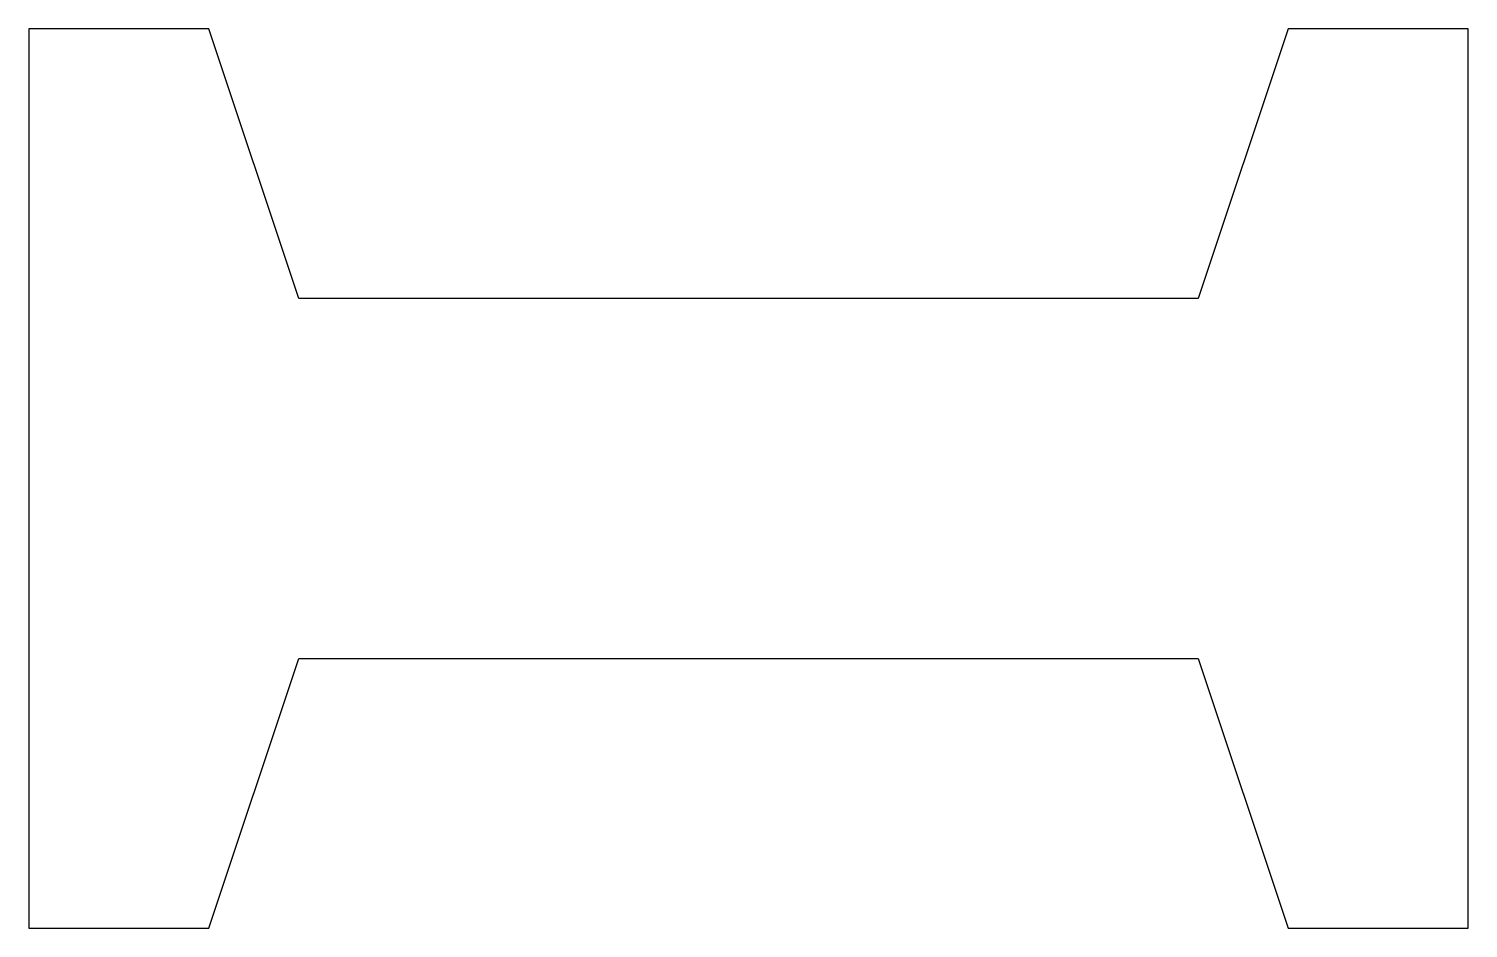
# Model space of a CAD drawing. Header units: millimetres. Extents: x -24 to 0, y -7.5 to 7.5.
import ezdxf

# ---------------------------------------------------------------- set-up
doc = ezdxf.new("R2010")
doc.units = ezdxf.units.MM
doc.layers.get('0').update_dxf_attribs({"linetype": 'CONTINUOUS'})

msp = doc.modelspace()

# ---------------------------------------------------------------- linework, layer by layer
msp.add_lwpolyline([(-3, 7.5), (-4.5, 3), (-19.5, 3), (-21, 7.5), (-24, 7.5), (-24, -7.5), (-21, -7.5), (-19.5, -3), (-4.5, -3), (-3, -7.5), (0, -7.5), (0, 7.5)], close=True)

doc.saveas('drawing.dxf')
